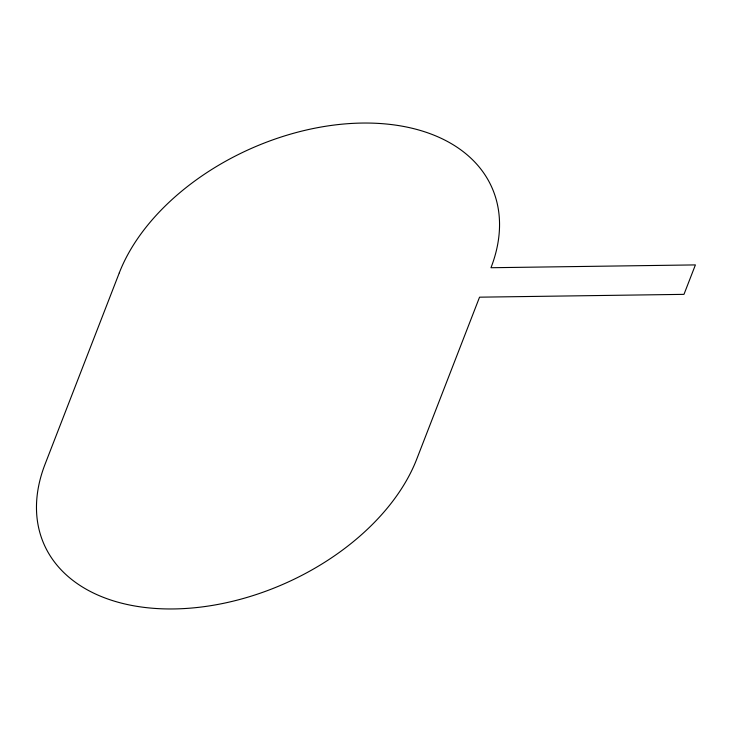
<?xml version="1.0" encoding="UTF-8"?>
<svg xmlns="http://www.w3.org/2000/svg" width="732" height="732" viewBox="0 0 732 732"><rect width="100%" height="100%" fill="white"/><g stroke="black" fill="none" stroke-linecap="round" stroke-linejoin="round"><path stroke-width="1.1" d="M119.289 272.862L45.045 464.271A204.292 133.224 -23.9 0 0 173.777 608.942A204.292 133.224 -23.9 0 0 416.728 459.138L479.552 297.174L683.981 294.356L695.4 264.911L490.971 267.729A204.292 133.224 -23.9 0 0 362.239 123.058A204.292 133.224 -23.9 0 0 119.289 272.862"/></g></svg>
